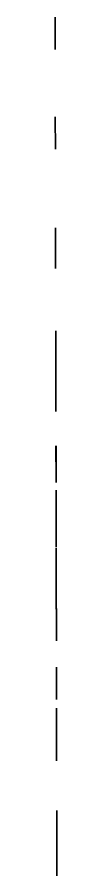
# Model space of a CAD drawing. Header units: inches. Extents: x -13956017 to 293115509, y -946740 to -305538.
# Drawn here: x 1193983 to 1193985, y -914221 to -913269 of the extents above; entities that cross this region are included whole.
import ezdxf

# ---------------------------------------------------------------- set-up
doc = ezdxf.new("R2010")
doc.units = ezdxf.units.IN
doc.header["$LTSCALE"] = 6
doc.layers.add('CELLING', color=251, linetype='Continuous')
doc.layers.add('E-WIRING', color=251, linetype='Continuous')
doc.layers.add('Hatch', color=251, linetype='Continuous', lineweight=0)
pattern_1 = [(0, (-27.81927828272455, 2.940102126449346), (0, 0.001397), [0.001016, -0.000381]), (90, (-27.81927828272455, 2.940102126449346), (-0.001397, 0), [0.001016, -0.000381])]

# ---------------------------------------------------------------- blocks, each defined once
blk = doc.blocks.new('sdfdsf')
at = {"lineweight": -3}
blk.add_hatch(color=7, dxfattribs=at).paths.add_polyline_path([(23236.66559868997, 14983.34885737138), (23242.08212489375, 14983.34885737138), (23242.08212489375, 15029.49406542082), (23236.66559868997, 15029.49406542082)])
at = {"layer": 'Hatch'}
h = blk.add_hatch(dxfattribs=at)
h.set_pattern_fill('ANGLE', color=5, scale=0.0002)
h.set_pattern_definition(pattern_1)
h.paths.add_polyline_path([(23236.37386179186, 15029.49354817548), (23242.37386179186, 15029.49354817548), (23242.37386179186, 15030.44133051667), (23236.37386179186, 15030.44133051667)])
h = blk.add_hatch(dxfattribs=at)
h.set_pattern_fill('ANGLE', color=5, scale=0.0002)
h.set_pattern_definition(pattern_1)
h.paths.add_polyline_path([(23236.37386179186, 14983.34885737138), (23242.37386179186, 14983.34885737138), (23242.37386179186, 14982.44133051666), (23236.37386179186, 14982.44133051666)])
for p, q in [((23242.37386179186, 15030.44133051667), (23236.37386179186, 14982.44133051666)), ((23242.37386179186, 14982.44133051666), (23236.37386179186, 15030.44133051667))]:
    blk.add_line(p, q)
at = {"layer": 'CELLING', "color": 5}
for points in [[(23236.37386179186, 14982.44133051666), (23242.37386179186, 14982.44133051666), (23242.37386179186, 15030.44133051667), (23236.37386179186, 15030.44133051667)], [(23242.37386179186, 15029.49354817548), (23236.37386179186, 15029.49354817548), (23236.37386179186, 15030.44133051667), (23242.37386179186, 15030.44133051667)], [(23236.37386179186, 15029.49354817548), (23242.37386179186, 15029.49354817548), (23242.37386179186, 15030.44133051667), (23236.37386179186, 15030.44133051667)], [(23236.66559868997, 14983.34885737138), (23242.08212489375, 14983.34885737138), (23242.08212489375, 15029.49406542082), (23236.66559868997, 15029.49406542082)], [(23236.37386179186, 14983.34885737138), (23242.37386179186, 14983.34885737138), (23242.37386179186, 14982.44133051666), (23236.37386179186, 14982.44133051666)], [(23236.37386179186, 14983.34885737138), (23242.37386179186, 14983.34885737138), (23242.37386179186, 14982.44133051666), (23236.37386179186, 14982.44133051666)]]:
    blk.add_lwpolyline(points, close=True, dxfattribs=at)

msp = doc.modelspace()

# ---------------------------------------------------------------- block references
at = {"layer": 'E-WIRING', "extrusion": (0.9999978213687805, 0.002087402911023105, -2.603821939083312e-06), "xscale": -1, "rotation": 40.54781276207229}
for p in [(-888362.9746423215, 4354.950593135492, 1192074.394730124), (-888473.5328561653, 4484.179105737045, 1192074.394731347), (-888596.4275049199, 4627.827344191311, 1192074.394730791), (-888605.6199492364, 4371.175305044274, 1192074.394730133), (-888710.648012922, 4761.336613603093, 1192074.394730375), (-888721.0440228852, 4035.352187876959, 1192074.394730244), (-888728.5145979902, 4514.823543498543, 1192074.394730054), (-888764.3633346796, 4235.366381762086, 1192074.394730784), (-888837.9353603736, 4910.119359022897, 1192074.394730048), (-888842.7351059933, 4648.332812910437, 1192074.394730114), (-888887.2579834324, 4379.014620216355, 1192074.394730704), (-888914.412274505, 4106.995773430829, 1192074.394730098), (-888951.3855260304, 5042.72819605662, 1192074.394730189), (-888970.0224534469, 4797.115558330243, 1192074.394730741), (-889001.4784914355, 4512.523889628248, 1192074.394730765), (-889018.315892016, 4266.891312508718, 1192074.394730229), (-889083.4726191047, 4929.724395363853, 1192074.394731359), (-889128.7658388889, 4661.306635048056, 1192074.394729961), (-889131.9056450529, 4169.712447304059, 1192074.394730238), (-889151.5274312628, 4384.153281296643, 1192074.39473008), (-889242.2160045437, 4793.91547208166, 1192074.394730102), (-889264.1635335486, 4287.790288080641, 1192074.394730206), (-889278.8147787154, 4532.936026716682, 1192074.39473023)]:
    msp.add_blockref('sdfdsf', p, dxfattribs=at)

doc.saveas('drawing.dxf')
